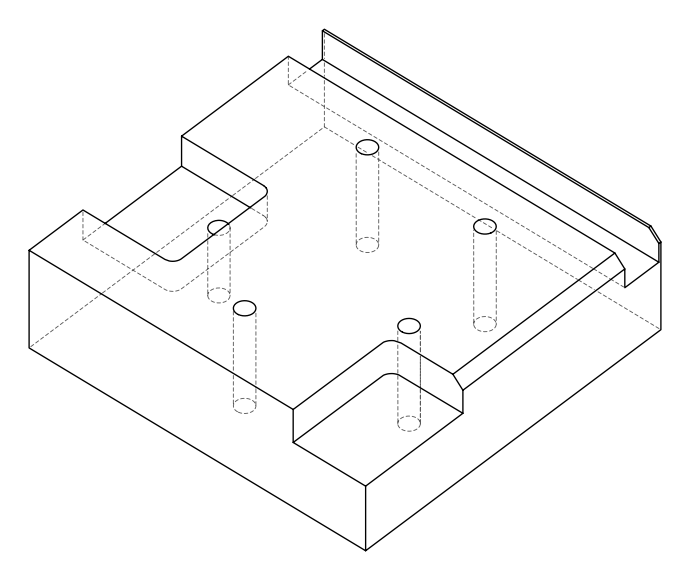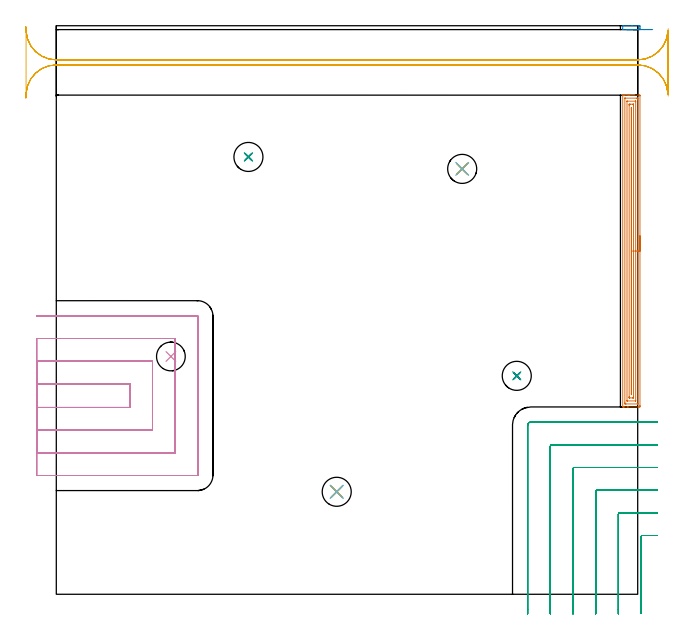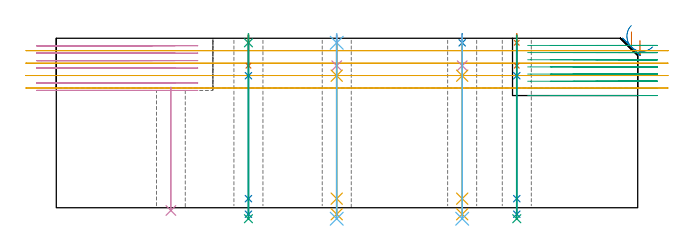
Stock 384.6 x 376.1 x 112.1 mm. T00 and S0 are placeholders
(PLAN: 22 operations, 16 tool changes, 54.2 min)
(1 AREA_MILL | FG_CHAMFER_SURFACE | UGT0205_001 | 8.41 min | 14232 mm3)
(2 AREA_MILL_1 | FG_CHAMFER_SURFACE_1 | UGT0205_001 | 0.28 min | 584 mm3)
(3 MILL_CORNER_NOTCH_RECTANGULAR | CORNER_NOTCH_RECTANGULAR | UGT0201_094 | Follow Part, ap 5, ae 75% | 14.54 min | 387237 mm3)
(4 MILL_SLOT | SLOT_PARTIAL_RECTANGULAR | UGT0201_094 | Follow Part, ap 5, ae 75% | 18.28 min | 447420 mm3)
(5 MILL_RECTANGULAR_SLOT | SLOT_RECTANGULAR | UGT0201_019 | Follow Part, ap 10, ae 75% | 7.62 min | 547122 mm3)
(6 SPOT_DRILL | STEP1HOLE | NXT0321_9005460120000 | 0.05 min | 179 mm3)
(7 SPOT_DRILL_1 | STEP1HOLE_1 | NXT0321_9005460120000 | 0.05 min | 158 mm3)
(8 SPOT_DRILL_2 | STEP1HOLE_2 | NXT0321_9005460120000 | 0.05 min | 201 mm3)
(9 SPOT_DRILL_3 | STEP1HOLE_3 | NXT0321_9005460120000 | 0.05 min | 170 mm3)
(10 DRILL_BLIND_HOLE_INTO_CENTER | STEP1HOLE | NXT0301_092 | 0.08 min | 1749 mm3)
(11 GUN_DRILL_THROUGH_HOLE | STEP1HOLE | UGT0307_009 | 0.58 min | 10752 mm3)
(12 DRILL_TO_ENLARGE_THROUGH_HOLE | STEP1HOLE | UGT0301_259 | 0.49 min | 19708 mm3)
(13 DRILL_BLIND_HOLE_INTO_CENTER_1 | STEP1HOLE_1 | NXT0301_092 | 0.08 min | 1756 mm3)
(14 GUN_DRILL_THROUGH_HOLE_1 | STEP1HOLE_1 | UGT0307_009 | 0.58 min | 10817 mm3)
(15 DRILL_TO_ENLARGE_THROUGH_HOLE_1 | STEP1HOLE_1 | UGT0301_259 | 0.49 min | 19683 mm3)
(16 DRILL_BLIND_HOLE_INTO_CENTER_2 | STEP1HOLE_2 | NXT0301_092 | 0.08 min | 1777 mm3)
(17 GUN_DRILL_THROUGH_HOLE_2 | STEP1HOLE_2 | UGT0307_009 | 0.58 min | 10699 mm3)
(18 DRILL_TO_ENLARGE_THROUGH_HOLE_2 | STEP1HOLE_2 | UGT0301_259 | 0.49 min | 19788 mm3)
(19 DRILL_BLIND_HOLE_INTO_CENTER_3 | STEP1HOLE_3 | NXT0301_092 | 0.08 min | 1666 mm3)
(20 GUN_DRILL_THROUGH_HOLE_3 | STEP1HOLE_3 | UGT0307_009 | 0.58 min | 10830 mm3)
(21 DRILL_TO_ENLARGE_THROUGH_HOLE_3 | STEP1HOLE_3 | UGT0301_259 | 0.49 min | 19721 mm3)
(22 INDEXABLE_INSERT_DRILL_THROUGH_HOLE_FROM_SOLID | STEP1HOLE_4 | NXT0302_009 | 0.33 min | 21913 mm3)
(TOOL UGT0205_001 | Chamfer Mill 20 x 3 x 45 deg. | D20 FL50 Z2)
(TOOL UGT0201_094 | End mill 20 mm | D20 FL38 Z4)
(TOOL UGT0201_019 | End mill 40 mm | D40 FL63 Z6)
(TOOL NXT0321_9005460120000 | NC Spot Drill, 142deg, 12mm, Carbide, Uncoated | D12 PA142 FL30 Z2)
(TOOL NXT0301_092 | Carbide Drill 12.1mm [860.1-1210-061A1-MM 2214] | D12.1 PA140 FL77 Z2)
(TOOL UGT0307_009 | Gun Drill 12 mm | D12 PA130 FL24 Z1)
(TOOL UGT0301_259 | Twist Drill 19.2 mm | D19.2 PA118 FL140 Z2)
(TOOL NXT0302_009 | Index. Insert Drill 19mm [880-D1900L25-05] | D19 PA176 FL95 Z2)
(OP 1 AREA_MILL)
G17 G21 G94 G90
T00 M6
G54
G17 G0 G90 X386.1 Y237.05 S1061 M3
G43 Z122.1 H0
Z110.7
G94 G1 Y237.012 Z109.828 F250.
Y236.898 Z108.964
Y236.709 Z108.112
Y236.447 Z107.28
Y236.113 Z106.474
Y235.71 Z105.7
Y235.241 Z104.964
Y234.71 Z104.272
Y234.121 Z103.629
Y233.478 Z103.04
Y232.786 Z102.509
Y232.05 Z102.04
Y231.276 Z101.637
Y230.47 Z101.303
Y229.638 Z101.041
Y228.786 Z100.852
Y227.922 Z100.738
Y227.05 Z100.7
Y124.958
X386.099 Y124.496 Z100.701
X386.095 Y124.072 Z100.703
X386.091 Y123.91 Z100.706
X385.677 Y123.905 Z101.12
X385.089 Y123.9 Z101.708
X378.641 Z108.154
X378.058 Z108.74
X377.762 Z109.035
X376.003 Z110.792
X375.411 Z111.388
X375.123 Z111.676
X374.984 Y123.901 Z111.815
X374.706 Y123.91 Z112.093
X374.7 Y124.05 Z112.1
Y330.05
X374.706 Y330.19 Z112.093
X374.985 Y330.2 Z111.814
X375.411 Z111.388
X376.003 Z110.792
X378.058 Z108.74
X378.641 Z108.154
X379.229 Z107.567
X385.677 Z101.12
X385.971 Y330.197 Z100.826
X386.092 Y330.19 Z100.705
X386.099 Y330.068 Z100.699
X386.1 Y329.604 Z100.7
Y227.05
X384.686 Z102.114
X384.685 Y125.987 Z102.115
X384.684 Y125.939 Z102.116
X384.682 Y125.916 Z102.118
X384.68 Y125.912 Z102.12
X384.666 Y125.909 Z102.134
X384.291 Y125.901 Z102.509
X376.882 Z109.918
X376.373 Y125.904 Z110.427
X376.196 Y125.91 Z110.604
X376.121 Y125.933 Z110.679
X376.116 Y126.164 Z110.684
X376.115 Y126.28 Z110.685
X376.114 Y127.058 Z110.686
X376.115 Y328.112 Z110.685
X376.116 Y328.161 Z110.684
X376.118 Y328.184 Z110.682
X376.12 Y328.188 Z110.68
X376.134 Y328.191 Z110.666
X376.509 Y328.199 Z110.291
X383.918 Z102.882
X384.426 Y328.196 Z102.374
X384.604 Y328.19 Z102.196
X384.679 Y328.167 Z102.121
X384.684 Y327.935 Z102.116
X384.685 Y327.82 Z102.115
X384.686 Y327.042 Z102.114
Y227.05
X383.271 Z103.529
Y128.063
X383.27 Y127.945 Z103.53
X383.267 Y127.917 Z103.533
X383.266 Y127.91 Z103.534
X383.252 Y127.907 Z103.548
X383.198 Y127.901 Z103.602
X377.762 Z109.038
X377.601 Y127.904 Z109.199
X377.556 Y127.907 Z109.244
X377.535 Y127.911 Z109.265
X377.533 Y127.923 Z109.267
X377.53 Y127.984 Z109.27
X377.529 Y128.063 Z109.271
X377.528 Y128.299 Z109.272
X377.529 Y326.037 Z109.271
X377.53 Y326.155 Z109.27
X377.532 Y326.183 Z109.268
X377.534 Y326.19 Z109.266
X377.548 Y326.193 Z109.252
X377.602 Y326.199 Z109.198
X383.038 Z103.762
X383.199 Y326.196 Z103.601
X383.244 Y326.193 Z103.556
X383.265 Y326.189 Z103.535
X383.267 Y326.177 Z103.533
X383.27 Y326.116 Z103.53
X383.271 Y326.037 Z103.529
Y325.8
Y227.05
X381.857 Z104.943
Y130.738
X381.853 Y130.156 Z104.947
X381.85 Y129.958 Z104.95
X381.842 Y129.91 Z104.958
X381.796 Y129.907 Z105.004
X381.693 Y129.904 Z105.107
X381.279 Y129.9 Z105.521
X381.227 Z105.573
X379.468 Z107.332
X379.102 Y129.901 Z107.698
X379.01 Y129.903 Z107.79
X378.965 Y129.908 Z107.835
X378.949 Y129.911 Z107.851
X378.948 Y129.924 Z107.852
X378.945 Y130.018 Z107.855
X378.943 Y130.432 Z107.857
Y130.738
Y323.362
X378.947 Y323.944 Z107.853
X378.95 Y324.141 Z107.85
X378.958 Y324.19 Z107.842
X379.004 Y324.193 Z107.796
X379.107 Y324.196 Z107.693
X379.521 Y324.2 Z107.279
X379.573 Z107.227
X381.332 Z105.468
X381.698 Y324.199 Z105.102
X381.79 Y324.197 Z105.01
X381.835 Y324.192 Z104.965
X381.851 Y324.189 Z104.949
X381.852 Y324.176 Z104.948
X381.855 Y324.082 Z104.945
X381.857 Y323.668 Z104.943
Y323.362
Y227.05
X380.443 Z106.357
X380.442 Y132.522 Z106.358
X380.441 Y132.48 Z106.359
X380.4 Y131.995 Z106.4
X380.359 Y132.522 Z106.441
X380.358 Y132.565 Z106.442
Y321.578
X380.359 Y321.62 Z106.441
X380.4 Y322.105 Z106.4
X380.44 Y321.578 Z106.36
X380.442 Y321.535 Z106.358
X380.443 Y227.05 Z106.357
Y226.178 Z106.395
Y225.313 Z106.509
Y224.462 Z106.698
Y223.63 Z106.96
Y222.824 Z107.294
Y222.05 Z107.697
Y221.314 Z108.165
Y220.622 Z108.696
Y219.979 Z109.286
Y219.39 Z109.929
Y218.858 Z110.621
Y218.39 Z111.357
Y217.987 Z112.131
Y217.653 Z112.937
Y217.391 Z113.769
Y217.202 Z114.62
Y217.088 Z115.485
Y217.05 Z116.357
G0 Z122.1
M5
M2
(OP 2 AREA_MILL_1)
G17 G21 G94 G90
T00 M6
G54
G17 G0 G90 X394.542 Y373.5 S1061 M3
G43 Z122.1 H0
Z106.4
G94 G1 X393.899 Z105.811 F250.
X393.207 Z105.28
X392.471 Z104.811
X391.697 Z104.408
X390.891 Z104.074
X390.059 Z103.812
X389.208 Z103.623
X388.343 Z103.509
X387.471 Z103.471
X386.6 Z103.509
X385.735 Z103.623
X384.883 Z103.812
X384.051 Z104.074
X383.245 Z104.408
X382.471 Z104.811
X381.735 Z105.28
X381.043 Z105.811
X380.4 Z106.4
X375.105 Z111.695
X374.707 Y373.51 Z112.093
X374.7 Y373.921 Z112.1
Y375.679
X374.707 Y376.09 Z112.093
X375.105 Y376.1 Z111.695
X380.438 Z106.362
X381.279 Z105.514
X385.256 Z101.539
X385.677 Y376.098 Z101.118
X386.09 Y376.093 Z100.705
X386.098 Y375.679 Z100.702
X386.1 Y375.256 Z100.7
Y374.377
X386.098 Y373.921 Z100.702
X386.09 Y373.507 Z100.705
X385.677 Y373.5 Z101.118
X381.279 Z105.514
X380.438 Z106.362
X380.4 Z106.4
X379.811 Z107.043
X379.28 Z107.735
X378.811 Z108.471
X378.408 Z109.245
X378.074 Z110.051
X377.812 Z110.883
X377.623 Z111.735
X377.509 Z112.599
X377.471 Z113.471
X377.509 Z114.343
X377.623 Z115.208
X377.812 Z116.059
X378.074 Z116.891
X378.408 Z117.697
X378.811 Z118.471
X379.279 Z119.207
X379.811 Z119.899
X380.4 Z120.542
G0 Z122.1
M5
M2
(OP 3 MILL_CORNER_NOTCH_RECTANGULAR)
G17 G21 G94 G90
T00 M6
G54
G17 G0 G90 X397.6 Y38.9 S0 M3
G43 Z122.1 H0
Z107.362
G94 G1 X394.6 F250.
X387.794 F500.
G3 X386.8 Y37.906 R1.
G1 Y-9.755
Y-12.755 F250.
G0 Z122.1
X397.6 Y53.9
Z107.362
G1 X394.6
X372.794 F500.
G3 X371.8 Y52.906 R1.
G1 Y-10.
Y-13. F250.
G0 Z122.1
X397.6 Y68.9
Z107.362
G1 X394.6
X357.794 F500.
G3 X356.8 Y67.906 R1.
G1 Y-10.
Y-13. F250.
G0 Z122.1
X397.6 Y83.9
Z107.362
G1 X394.6
X342.795 F500.
G3 X341.8 Y82.905 R1.
G1 Y-10.
Y-13. F250.
G0 Z122.1
X397.6 Y98.9
Z107.362
G1 X394.6
X327.795 F500.
G3 X326.8 Y97.905 R1.
G1 Y-10.
Y-13. F250.
G0 Z122.1
X397.6 Y113.9
Z107.362
G1 X394.6
X313.9 F500.
G3 X311.8 Y111.8 R2.1
G1 Y-10.
Y-13. F250.
G0 Z122.1
X397.6 Y38.9
Z102.625
G1 X394.6
X387.794 F500.
G3 X386.8 Y37.906 R1.
G1 Y-9.755
Y-12.755 F250.
G0 Z122.1
X397.6 Y53.9
Z102.625
G1 X394.6
X372.794 F500.
G3 X371.8 Y52.906 R1.
G1 Y-10.
Y-13. F250.
G0 Z122.1
X397.6 Y68.9
Z102.625
G1 X394.6
X357.794 F500.
G3 X356.8 Y67.906 R1.
G1 Y-10.
Y-13. F250.
G0 Z122.1
X397.6 Y83.9
Z102.625
G1 X394.6
X342.795 F500.
G3 X341.8 Y82.905 R1.
G1 Y-10.
Y-13. F250.
G0 Z122.1
X397.6 Y98.9
Z102.625
G1 X394.6
X327.795 F500.
G3 X326.8 Y97.905 R1.
G1 Y-10.
Y-13. F250.
G0 Z122.1
X397.6 Y113.9
Z102.625
G1 X394.6
X313.9 F500.
G3 X311.8 Y111.8 R2.1
G1 Y-10.
Y-13. F250.
G0 Z122.1
X397.6 Y38.9
Z97.887
G1 X394.6
X387.794 F500.
G3 X386.8 Y37.906 R1.
G1 Y-9.755
Y-12.755 F250.
G0 Z122.1
X397.6 Y53.9
Z97.887
G1 X394.6
X372.794 F500.
G3 X371.8 Y52.906 R1.
G1 Y-10.
Y-13. F250.
G0 Z122.1
X397.6 Y68.9
Z97.887
G1 X394.6
X357.794 F500.
G3 X356.8 Y67.905 R1.
G1 Y-10.
Y-13. F250.
G0 Z122.1
X397.6 Y83.9
Z97.887
G1 X394.6
X342.795 F500.
G3 X341.8 Y82.905 R1.
G1 Y-10.
Y-13. F250.
G0 Z122.1
X397.6 Y98.9
Z97.887
G1 X394.6
X327.795 F500.
G3 X326.8 Y97.905 R1.
G1 Y-10.
Y-13. F250.
G0 Z122.1
X397.6 Y113.9
Z97.887
G1 X394.6
X313.9 F500.
G3 X311.8 Y111.8 R2.1
G1 Y-10.
Y-13. F250.
G0 Z122.1
X397.6 Y38.9
Z93.15
G1 X394.6
X387.794 F500.
G3 X386.8 Y37.906 R1.
G1 Y-9.755
Y-12.755 F250.
G0 Z122.1
X397.6 Y53.9
Z93.15
G1 X394.6
X372.794 F500.
G3 X371.8 Y52.906 R1.
G1 Y-10.
Y-13. F250.
G0 Z122.1
X397.6 Y68.9
Z93.15
G1 X394.6
X357.794 F500.
G3 X356.8 Y67.905 R1.
G1 Y-10.
Y-13. F250.
G0 Z122.1
X397.6 Y83.9
Z93.15
G1 X394.6
X342.795 F500.
G3 X341.8 Y82.905 R1.
G1 Y-10.
Y-13. F250.
G0 Z122.1
X397.6 Y98.9
Z93.15
G1 X394.6
X327.795 F500.
G3 X326.8 Y97.905 R1.
G1 Y-10.
Y-13. F250.
G0 Z122.1
X397.6 Y113.9
Z93.15
G1 X394.6
X313.9 F500.
G3 X311.8 Y111.8 R2.1
G1 Y-10.
Y-13. F250.
G0 Z122.1
X397.6 Y38.9
Z88.412
G1 X394.6
X387.794 F500.
G3 X386.8 Y37.906 R1.
G1 Y-9.755
Y-12.755 F250.
G0 Z122.1
X397.6 Y53.9
Z88.412
G1 X394.6
X372.794 F500.
G3 X371.8 Y52.906 R1.
G1 Y-10.
Y-13. F250.
G0 Z122.1
X397.6 Y68.9
Z88.412
G1 X394.6
X357.794 F500.
G3 X356.8 Y67.905 R1.
G1 Y-10.
Y-13. F250.
G0 Z122.1
X397.6 Y83.9
Z88.412
G1 X394.6
X342.795 F500.
G3 X341.8 Y82.905 R1.
G1 Y-10.
Y-13. F250.
G0 Z122.1
X397.6 Y98.9
Z88.412
G1 X394.6
X327.795 F500.
G3 X326.8 Y97.905 R1.
G1 Y-10.
Y-13. F250.
G0 Z122.1
X397.6 Y113.9
Z88.412
G1 X394.6
X313.9 F500.
G3 X311.8 Y111.8 R2.1
G1 Y-10.
Y-13. F250.
G0 Z122.1
X397.6 Y38.9
Z83.675
G1 X394.6
X387.794 F500.
G3 X386.8 Y37.906 R1.
G1 Y-9.755
Y-12.755 F250.
G0 Z122.1
X397.6 Y53.9
Z83.675
G1 X394.6
X372.794 F500.
G3 X371.8 Y52.906 R1.
G1 Y-10.
Y-13. F250.
G0 Z122.1
X397.6 Y68.9
Z83.675
G1 X394.6
X357.794 F500.
G3 X356.8 Y67.905 R1.
G1 Y-10.
Y-13. F250.
G0 Z122.1
X397.6 Y83.9
Z83.675
G1 X394.6
X342.795 F500.
G3 X341.8 Y82.905 R1.
G1 Y-10.
Y-13. F250.
G0 Z122.1
X397.6 Y98.9
Z83.675
G1 X394.6
X327.795 F500.
G3 X326.8 Y97.905 R1.
G1 Y-10.
Y-13. F250.
G0 Z122.1
X397.6 Y113.9
Z83.675
G1 X394.6
X313.9 F500.
G3 X311.8 Y111.8 R2.1
G1 Y-10.
Y-13. F250.
G0 Z122.1
X397.6 Y38.9
Z78.937
G1 X394.6
X387.794 F500.
G3 X386.8 Y37.906 R1.
G1 Y-9.755
Y-12.755 F250.
G0 Z122.1
X397.6 Y53.9
Z78.937
G1 X394.6
X372.794 F500.
G3 X371.8 Y52.906 R1.
G1 Y-10.
Y-13. F250.
G0 Z122.1
X397.6 Y68.9
Z78.937
G1 X394.6
X357.794 F500.
G3 X356.8 Y67.905 R1.
G1 Y-10.
Y-13. F250.
G0 Z122.1
X397.6 Y83.9
Z78.937
G1 X394.6
X342.795 F500.
G3 X341.8 Y82.905 R1.
G1 Y-10.
Y-13. F250.
G0 Z122.1
X397.6 Y98.9
Z78.937
G1 X394.6
X327.795 F500.
G3 X326.8 Y97.905 R1.
G1 Y-10.
Y-13. F250.
G0 Z122.1
X397.6 Y113.9
Z78.937
G1 X394.6
X313.9 F500.
G3 X311.8 Y111.8 R2.1
G1 Y-10.
Y-13. F250.
G0 Z122.1
X397.6 Y38.9
Z74.2
G1 X394.6
X387.794 F500.
G3 X386.8 Y37.906 R1.
G1 Y-9.755
Y-12.755 F250.
G0 Z122.1
X397.6 Y53.9
Z74.2
G1 X394.6
X372.794 F500.
G3 X371.8 Y52.906 R1.
G1 Y-10.
Y-13. F250.
G0 Z122.1
X397.6 Y68.9
Z74.2
G1 X394.6
X357.794 F500.
G3 X356.8 Y67.905 R1.
G1 Y-10.
Y-13. F250.
G0 Z122.1
X397.6 Y83.9
Z74.2
G1 X394.6
X342.795 F500.
G3 X341.8 Y82.905 R1.
G1 Y-10.
Y-13. F250.
G0 Z122.1
X397.6 Y98.9
Z74.2
G1 X394.6
X327.795 F500.
G3 X326.8 Y97.905 R1.
G1 Y-10.
Y-13. F250.
G0 Z122.1
X397.6 Y113.9
Z74.2
G1 X394.6
X313.9 F500.
G3 X311.8 Y111.8 R2.1
G1 Y-10.
Y-13. F250.
G0 Z122.1
M5
M2
(OP 4 MILL_SLOT)
G17 G21 G94 G90
T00 M6
G54
G17 G0 G90 X-13. Y123.6 S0 M3
G43 Z122.1 H0
Z107.171
G94 G1 X-10. F250.
X48.6 F500.
Y139.2
X-10.
X-13. F250.
Y108.6
X-10.
X63.6 F500.
Y154.2
X-10.
X-13. F250.
Y93.6
X-10.
X78.6 F500.
Y169.2
X-10.
X-13. F250.
Y78.6
X-10.
X93.4 F500.
G3 X93.6 Y78.8 R0.2
G1 Y184.
G3 X93.4 Y184.2 R0.2
G1 X-10.
X-13. F250.
G0 Y123.6 Z102.243
G1 X-10.
X48.6 F500.
Y139.2
X-10.
X-13. F250.
Y108.6
X-10.
X63.6 F500.
Y154.2
X-10.
X-13. F250.
Y93.6
X-10.
X78.6 F500.
Y169.2
X-10.
X-13. F250.
Y78.6
X-10.
X93.4 F500.
G3 X93.6 Y78.8 R0.2
G1 Y184.
G3 X93.4 Y184.2 R0.2
G1 X-10.
X-13. F250.
G0 Y123.6 Z97.314
G1 X-10.
X48.6 F500.
Y139.2
X-10.
X-13. F250.
Y108.6
X-10.
X63.6 F500.
Y154.2
X-10.
X-13. F250.
Y93.6
X-10.
X78.6 F500.
Y169.2
X-10.
X-13. F250.
Y78.6
X-10.
X93.4 F500.
G3 X93.6 Y78.8 R0.2
G1 Y184.
G3 X93.4 Y184.2 R0.2
G1 X-10.
X-13. F250.
G0 Y123.6 Z92.386
G1 X-10.
X48.6 F500.
Y139.2
X-10.
X-13. F250.
Y108.6
X-10.
X63.6 F500.
Y154.2
X-10.
X-13. F250.
Y93.6
X-10.
X78.6 F500.
Y169.2
X-10.
X-13. F250.
Y78.6
X-10.
X93.4 F500.
G3 X93.6 Y78.8 R0.2
G1 Y184.
G3 X93.4 Y184.2 R0.2
G1 X-10.
X-13. F250.
G0 Y123.6 Z87.457
G1 X-10.
X48.6 F500.
Y139.2
X-10.
X-13. F250.
Y108.6
X-10.
X63.6 F500.
Y154.2
X-10.
X-13. F250.
Y93.6
X-10.
X78.6 F500.
Y169.2
X-10.
X-13. F250.
Y78.6
X-10.
X93.4 F500.
G3 X93.6 Y78.8 R0.2
G1 Y184.
G3 X93.4 Y184.2 R0.2
G1 X-10.
X-13. F250.
G0 Y123.6 Z82.529
G1 X-10.
X48.6 F500.
Y139.2
X-10.
X-13. F250.
Y108.6
X-10.
X63.6 F500.
Y154.2
X-10.
X-13. F250.
Y93.6
X-10.
X78.6 F500.
Y169.2
X-10.
X-13. F250.
Y78.6
X-10.
X93.4 F500.
G3 X93.6 Y78.8 R0.2
G1 Y184.
G3 X93.4 Y184.2 R0.2
G1 X-10.
X-13. F250.
G0 Y123.6 Z77.6
G1 X-10.
X48.6 F500.
Y139.2
X-10.
X-13. F250.
Y108.6
X-10.
X63.6 F500.
Y154.2
X-10.
X-13. F250.
Y93.6
X-10.
X78.6 F500.
Y169.2
X-10.
X-13. F250.
Y78.6
X-10.
X93.4 F500.
G3 X93.6 Y78.8 R0.2
G1 Y184.
G3 X93.4 Y184.2 R0.2
G1 X-10.
X-13. F250.
G0 Z122.1
M5
M2
(OP 5 MILL_RECTANGULAR_SLOT)
G17 G21 G94 G90
T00 M6
G54
G17 G0 G90 X404.814 Y374.132 S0 M3
G43 Z122.1 H0
Z103.875
G94 G1 X404.462 Y371.153 F250.
G2 X384.6 Y353.5 R20. F500.
G1 X0.
G2 X-19.97 Y372.405 R20.
G1 X-20.
Y331.295
X-19.97
G2 X0. Y350.2 R20.
G1 X384.6
G2 X404.46 Y332.562 R20.
G1 X404.814 Y329.583 F250.
G0 Z122.1
X-20.134 Y328.3
Z95.65
G1 X-19.97 Y331.295
G2 X0. Y350.2 R20. F500.
G1 X384.6
G2 X404.59 Y330.832 R20.
G1 X404.6
Y372.868
X404.59
G2 X384.6 Y353.5 R20.
G1 X0.
G2 X-19.97 Y372.405 R20.
G1 X-20.134 Y375.4 F250.
G0 Y328.3 Z87.425
G1 X-19.97 Y331.295
G2 X0. Y350.2 R20. F500.
G1 X384.6
G2 X404.59 Y330.832 R20.
G1 X404.6
Y372.868
X404.59
G2 X384.6 Y353.5 R20.
G1 X0.
G2 X-19.97 Y372.405 R20.
G1 X-20.134 Y375.4 F250.
G0 Y328.3 Z79.2
G1 X-19.97 Y331.295
G2 X0. Y350.2 R20. F500.
G1 X384.6
G2 X404.59 Y330.832 R20.
G1 X404.6
Y372.868
X404.59
G2 X384.6 Y353.5 R20.
G1 X0.
G2 X-19.97 Y372.405 R20.
G1 X-20.134 Y375.4 F250.
G0 Z122.1
M5
M2
(OP 6 SPOT_DRILL)
G17 G21 G94 G90
T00 M6
G54
G17 G0 G90 X185.5 Y67.8 S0 M3
G43 Z122.1 H0
G94 G81 G98 Z109.1 F250. R115.1
G80
M5
M2
(OP 7 SPOT_DRILL_1)
G17 G21 G94 G90
T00 M6
G54
G17 G0 G90 X304.6 Y144.5 S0 M3
G43 Z122.1 H0
G94 G81 G98 Z109.1 F250. R115.1
G80
M5
M2
(OP 8 SPOT_DRILL_2)
G17 G21 G94 G90
T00 M6
G54
G17 G0 G90 X268.5 Y281.4 S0 M3
G43 Z122.1 H0
G94 G81 G98 Z109.1 F250. R115.1
G80
M5
M2
(OP 9 SPOT_DRILL_3)
G17 G21 G94 G90
T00 M6
G54
G17 G0 G90 X127.1 Y289.3 S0 M3
G43 Z122.1 H0
G94 G81 G98 Z109.1 F250. R115.1
G80
M5
M2
(OP 10 DRILL_BLIND_HOLE_INTO_CENTER)
G17 G21 G94 G90
T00 M6
G54
G17 G0 G90 X185.5 Y67.8 S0 M3
G43 Z122.1 H1
G94 G81 G98 Z93.95 F250. R114.1
G80
M5
M2
(OP 11 GUN_DRILL_THROUGH_HOLE)
G17 G21 G94 G90
T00 M6
G54
G17 G0 G90 X185.5 Y67.8 M8
G43 Z122.1 H0
Z108.374
S716 M3
G94 G1 Z87.336 F125. M26
G4 X.084
Z6. F250.
G4 X.084
Z-4.298 F125.
G4 X.084
M5
M9
G0 Z108.374
Z122.1
M2
(OP 12 DRILL_TO_ENLARGE_THROUGH_HOLE)
G17 G21 G94 G90
T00 M6
G54
G17 G0 G90 X185.5 Y67.8 S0 M3
G43 Z122.1 H0
G94 G73 G98 Z-7.268 F250. Q17.053 R114.1
G80
M5
M2
(OP 13 DRILL_BLIND_HOLE_INTO_CENTER_1)
G17 G21 G94 G90
T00 M6
G54
G17 G0 G90 X304.6 Y144.5 S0 M3
G43 Z122.1 H1
G94 G81 G98 Z93.95 F250. R114.1
G80
M5
M2
(OP 14 GUN_DRILL_THROUGH_HOLE_1)
G17 G21 G94 G90
T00 M6
G54
G17 G0 G90 X304.6 Y144.5 M8
G43 Z122.1 H0
Z108.374
S716 M3
G94 G1 Z87.336 F125. M26
G4 X.084
Z6. F250.
G4 X.084
Z-4.298 F125.
G4 X.084
M5
M9
G0 Z108.374
Z122.1
M2
(OP 15 DRILL_TO_ENLARGE_THROUGH_HOLE_1)
G17 G21 G94 G90
T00 M6
G54
G17 G0 G90 X304.6 Y144.5 S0 M3
G43 Z122.1 H0
G94 G73 G98 Z-7.268 F250. Q17.053 R114.1
G80
M5
M2
(OP 16 DRILL_BLIND_HOLE_INTO_CENTER_2)
G17 G21 G94 G90
T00 M6
G54
G17 G0 G90 X268.5 Y281.4 S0 M3
G43 Z122.1 H1
G94 G81 G98 Z93.95 F250. R114.1
G80
M5
M2
(OP 17 GUN_DRILL_THROUGH_HOLE_2)
G17 G21 G94 G90
T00 M6
G54
G17 G0 G90 X268.5 Y281.4 M8
G43 Z122.1 H0
Z108.374
S716 M3
G94 G1 Z87.336 F125. M26
G4 X.084
Z6. F250.
G4 X.084
Z-4.298 F125.
G4 X.084
M5
M9
G0 Z108.374
Z122.1
M2
(OP 18 DRILL_TO_ENLARGE_THROUGH_HOLE_2)
G17 G21 G94 G90
T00 M6
G54
G17 G0 G90 X268.5 Y281.4 S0 M3
G43 Z122.1 H0
G94 G73 G98 Z-7.268 F250. Q17.053 R114.1
G80
M5
M2
(OP 19 DRILL_BLIND_HOLE_INTO_CENTER_3)
G17 G21 G94 G90
T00 M6
G54
G17 G0 G90 X127.1 Y289.3 S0 M3
G43 Z122.1 H1
G94 G81 G98 Z93.95 F250. R114.1
G80
M5
M2
(OP 20 GUN_DRILL_THROUGH_HOLE_3)
G17 G21 G94 G90
T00 M6
G54
G17 G0 G90 X127.1 Y289.3 M8
G43 Z122.1 H0
Z108.374
S716 M3
G94 G1 Z87.336 F125. M26
G4 X.084
Z6. F250.
G4 X.084
Z-4.298 F125.
G4 X.084
M5
M9
G0 Z108.374
Z122.1
M2
(OP 21 DRILL_TO_ENLARGE_THROUGH_HOLE_3)
G17 G21 G94 G90
T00 M6
G54
G17 G0 G90 X127.1 Y289.3 S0 M3
G43 Z122.1 H0
G94 G73 G98 Z-7.268 F250. Q17.053 R114.1
G80
M5
M2
(OP 22 INDEXABLE_INSERT_DRILL_THROUGH_HOLE_FROM_SOLID)
G17 G21 G94 G90
T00 M6
G54
G17 G0 G90 X75.8 Y157.3 S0 M3
G43 Z122.1 H1
G94 G81 G98 Z-1.832 F250. R79.6
G80
M5
M2
